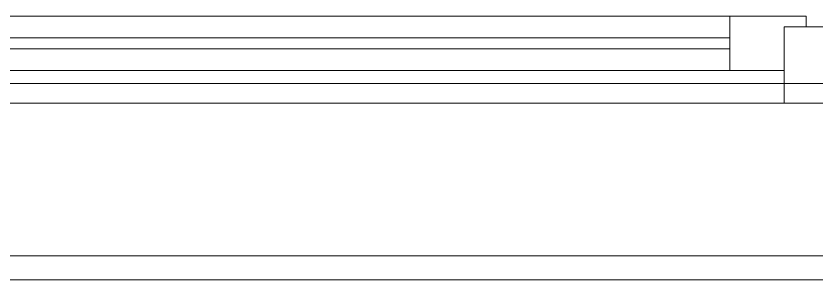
# Model space of a CAD drawing. Header units: millimetres. Extents: x -213911 to 415037, y -3642 to 107391.
# Drawn here: x 91220 to 91954, y 78906 to 79148 of the extents above; entities that cross this region are included whole.
import ezdxf

# ---------------------------------------------------------------- set-up
doc = ezdxf.new("R2010")
doc.units = ezdxf.units.MM
for name, color, linetype, lineweight in [('A-GLAZ', 7, 'Continuous', 9), ('A-GLAZ-1', 7, 'Continuous', 5), ('A-WALL', 7, 'Continuous', 5), ('I-WALL', 7, 'Continuous', 5)]:
    doc.layers.add(name, color=color, linetype=linetype, lineweight=lineweight)
doc.layers.add('A-WALL-1', color=9, linetype='Continuous', lineweight=5, true_color=0x808080)

# ---------------------------------------------------------------- blocks, each defined once
blk = doc.blocks.new('120_Окно_СКБ_1Ст - 120_Окно_СКБ_1Ст 900х2500_h_ с форточкой-22876038-Объем проектирования 1 этажа')
at = {"layer": 'A-GLAZ'}
for p, q in [((-450, -57), (-380, -57)), ((-380, -57), (-380, -127)), ((380, -87), (-380, -87)), ((-380, -87), (-380, -127)), ((-330, -137), (-330, -87)), ((-380, -127), (-450, -127)), ((-380, -127), (-400, -127)), ((-400, -127), (-400, -137)), ((-400, -137), (400, -137)), ((400, -137), (-400, -137))]:
    blk.add_line(p, q, dxfattribs=at)
at = {"layer": 'A-GLAZ-1'}
for p, q in [((450, -57), (-450, -57)), ((-330, -107), (330, -107)), ((330, -117), (-330, -117)), ((-430, -127), (-400, -127))]:
    blk.add_line(p, q, dxfattribs=at)
blk = doc.blocks.new('1floor')
at = {"layer": 'A-WALL'}
for p, q in [((91930, -258), (91030, -258)), ((108030, -280), (89180, -280))]:
    blk.add_line(p, q, dxfattribs=at)
at = {"layer": 'A-WALL-1'}
blk.add_line((91930, -100), (89360, -100), dxfattribs=at)
at = {"layer": 'I-WALL'}
blk.add_line((91930, -100), (91030, -100), dxfattribs=at)
at = {"layer": 'A-GLAZ', "color": 3, "rotation": 180}
blk.add_blockref('120_Окно_СКБ_1Ст - 120_Окно_СКБ_1Ст 900х2500_h_ с форточкой-22876038-Объем проектирования 1 этажа', (91480, -175), dxfattribs=at)

msp = doc.modelspace()

# ---------------------------------------------------------------- block references
msp.add_blockref('1floor', (64.7, 79186.05))

doc.saveas('drawing.dxf')
